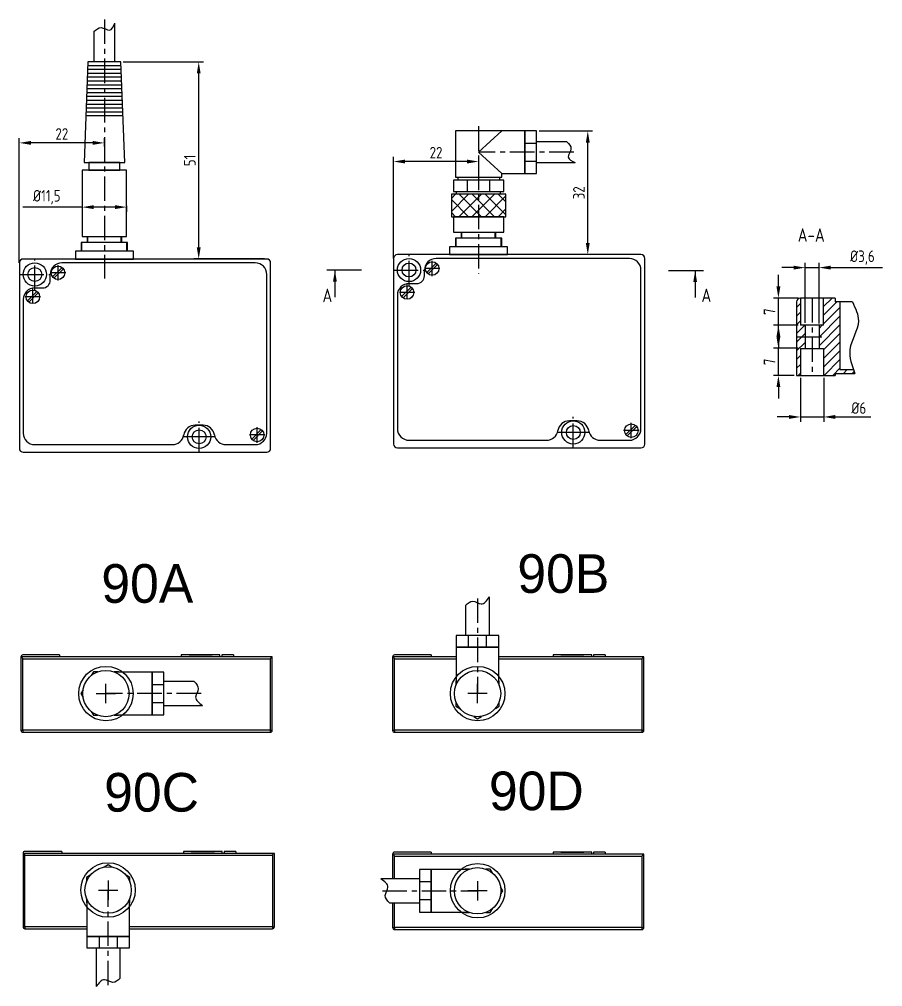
# Model space of a CAD drawing. Header units: millimetres. Extents: x -665 to 1947, y -360 to 733.
# Drawn here: x -665.3 to -442, y -196.9 to 53.4 of the extents above; entities that cross this region are included whole.
import ezdxf

# ---------------------------------------------------------------- set-up
doc = ezdxf.new("R2010")
doc.units = ezdxf.units.MM
doc.linetypes.add('CENTER', pattern=[10.16, 6.35, -1.27, 1.27, -1.27])
doc.layers.add('Пластина', color=7, linetype='Continuous')
doc.styles.add('GOSTw', font='gostw.shx')
doc.dimstyles.new('Vad-style', dxfattribs={"dimtxt": 3, "dimasz": 3, "dimexe": 1.25, "dimexo": 0.625, "dimgap": 0.8, "dimtad": 1, "dimtxsty": 'GOSTw', "dimcen": 2.5, "dimclrd": 1, "dimclre": 1, "dimclrt": 1, "dimazin": 0, "dimtfac": 1, "dimtmove": 0, "dimatfit": 3, "dimfxl": 0, "dimarcsym": 0})

# ---------------------------------------------------------------- blocks, each defined once
blk = doc.blocks.new('*D171')
at = {"color": 1, "lineweight": -2, "transparency": 16777216}
for p, q in [((-468.92, -28.73), (-468.92, -25.73)), ((-463.84, -31.73), (-470.17, -31.73)), ((-468.92, -38.73), (-468.92, -31.73)), ((-464.84, -38.73), (-470.17, -38.73)), ((-468.92, -41.73), (-468.92, -44.73))]:
    blk.add_line(p, q, dxfattribs=at)
at = {"color": 1, "transparency": 16777216}
for points in [[(-469.42, -28.73), (-468.42, -28.73), (-468.92, -31.73)], [(-469.42, -41.73), (-468.42, -41.73), (-468.92, -38.73)]]:
    blk.add_solid(points, dxfattribs=at)
at = {"layer": 'Defpoints', "color": 0, "transparency": 16777216}
for p in [(-468.92, -31.73), (-463.21, -31.73), (-464.21, -38.73)]:
    blk.add_point(p, dxfattribs=at)
at = {"color": 1, "transparency": 16777216, "insert": (-471.22, -35.23), "char_height": 3, "attachment_point": 5, "rotation": 90, "style": 'GOSTw'}
blk.add_mtext('7', dxfattribs=at)
blk = doc.blocks.new('*D172')
at = {"color": 1, "lineweight": -2, "transparency": 16777216}
for p, q in [((-468.92, -15.73), (-468.92, -12.73)), ((-463.84, -18.73), (-470.17, -18.73)), ((-468.92, -25.73), (-468.92, -18.73)), ((-463.84, -25.73), (-470.17, -25.73)), ((-468.92, -28.73), (-468.92, -31.73))]:
    blk.add_line(p, q, dxfattribs=at)
at = {"color": 1, "transparency": 16777216}
for points in [[(-469.42, -15.73), (-468.42, -15.73), (-468.92, -18.73)], [(-469.42, -28.73), (-468.42, -28.73), (-468.92, -25.73)]]:
    blk.add_solid(points, dxfattribs=at)
at = {"layer": 'Defpoints', "color": 0, "transparency": 16777216}
for p in [(-468.92, -18.73), (-463.21, -18.73), (-463.21, -25.73)]:
    blk.add_point(p, dxfattribs=at)
at = {"color": 1, "transparency": 16777216, "insert": (-471.22, -22.23), "char_height": 3, "attachment_point": 5, "rotation": 90, "style": 'GOSTw'}
blk.add_mtext('7', dxfattribs=at)
blk = doc.blocks.new('*D173')
at = {"color": 1, "lineweight": -2, "transparency": 16777216}
for p, q in [((-462.01, -25.11), (-462.01, -9.6)), ((-458.41, -25.31), (-458.41, -9.6)), ((-465.01, -10.85), (-468.01, -10.85)), ((-462.01, -10.85), (-458.41, -10.85)), ((-455.41, -10.85), (-441.96, -10.85))]:
    blk.add_line(p, q, dxfattribs=at)
at = {"color": 1, "transparency": 16777216}
for points in [[(-465.01, -10.35), (-465.01, -11.35), (-462.01, -10.85)], [(-455.41, -10.35), (-455.41, -11.35), (-458.41, -10.85)]]:
    blk.add_solid(points, dxfattribs=at)
at = {"layer": 'Defpoints', "color": 0, "transparency": 16777216}
for p in [(-458.41, -10.85), (-462.01, -25.73), (-458.41, -25.94)]:
    blk.add_point(p, dxfattribs=at)
at = {"color": 1, "transparency": 16777216, "insert": (-447.19, -8.26), "char_height": 3, "attachment_point": 5, "style": 'GOSTw'}
blk.add_mtext('%%C3,6', dxfattribs=at)
blk = doc.blocks.new('*D174')
at = {"color": 1, "lineweight": -2, "transparency": 16777216}
for p, q in [((-463.21, -39.36), (-463.21, -50.73)), ((-457.21, -39.36), (-457.21, -50.73)), ((-466.21, -49.48), (-469.21, -49.48)), ((-463.21, -49.48), (-457.21, -49.48)), ((-454.21, -49.48), (-445.04, -49.48))]:
    blk.add_line(p, q, dxfattribs=at)
at = {"color": 1, "transparency": 16777216}
for points in [[(-466.21, -48.98), (-466.21, -49.98), (-463.21, -49.48)], [(-454.21, -48.98), (-454.21, -49.98), (-457.21, -49.48)]]:
    blk.add_solid(points, dxfattribs=at)
at = {"layer": 'Defpoints', "color": 0, "transparency": 16777216}
for p in [(-463.21, -38.73), (-457.21, -38.73), (-457.21, -49.48)]:
    blk.add_point(p, dxfattribs=at)
at = {"color": 1, "transparency": 16777216, "insert": (-448.13, -47.18), "char_height": 3, "attachment_point": 5, "style": 'GOSTw'}
blk.add_mtext('%%C6', dxfattribs=at)
blk = doc.blocks.new('Винт_М2_V')
at = {"layer": 'Пластина'}
for points in [[(-1.4, 1.05), (1.05, -1.4)], [(1.4, -1.05), (-1.05, 1.4)]]:
    blk.add_lwpolyline(points, dxfattribs=at)
blk.add_circle((0, 0), 1.75, dxfattribs=at)
blk = doc.blocks.new('*D183')
at = {"color": 1, "lineweight": -2, "transparency": 16777216}
for p, q in [((-638.38, 42.38), (-617.61, 42.38)), ((-618.86, -5.62), (-618.86, 39.38)), ((-601.88, -8.62), (-620.11, -8.62))]:
    blk.add_line(p, q, dxfattribs=at)
at = {"color": 1, "transparency": 16777216}
for points in [[(-619.36, 39.38), (-618.36, 39.38), (-618.86, 42.38)], [(-619.36, -5.62), (-618.36, -5.62), (-618.86, -8.62)]]:
    blk.add_solid(points, dxfattribs=at)
at = {"layer": 'Defpoints', "color": 0, "transparency": 16777216}
for p in [(-639.01, 42.38), (-618.86, 42.38), (-601.26, -8.62)]:
    blk.add_point(p, dxfattribs=at)
at = {"color": 1, "transparency": 16777216, "insert": (-621.16, 16.88), "char_height": 3, "attachment_point": 5, "rotation": 90, "style": 'GOSTw'}
blk.add_mtext('51', dxfattribs=at)
blk = doc.blocks.new('*D184')
at = {"color": 1, "lineweight": -2, "transparency": 16777216}
for p, q in [((-649.01, 5.15), (-649.01, 3.55)), ((-637.51, 5.15), (-637.51, 3.55)), ((-649.01, 4.8), (-664.32, 4.8)), ((-640.51, 4.8), (-646.01, 4.8))]:
    blk.add_line(p, q, dxfattribs=at)
at = {"color": 1, "transparency": 16777216}
for points in [[(-646.01, 5.3), (-646.01, 4.3), (-649.01, 4.8)], [(-640.51, 5.3), (-640.51, 4.3), (-637.51, 4.8)]]:
    blk.add_solid(points, dxfattribs=at)
at = {"layer": 'Defpoints', "color": 0, "transparency": 16777216}
for p in [(-649.01, 5.78), (-637.51, 5.78), (-649.01, 4.8)]:
    blk.add_point(p, dxfattribs=at)
at = {"color": 1, "transparency": 16777216, "insert": (-658.16, 7.38), "char_height": 3, "attachment_point": 5, "style": 'GOSTw'}
blk.add_mtext('%%C11,5', dxfattribs=at)
blk = doc.blocks.new('*D185')
at = {"color": 1, "lineweight": -2, "transparency": 16777216}
for p, q in [((-665.26, -9.62), (-665.26, 22.67)), ((-643.26, 20.5), (-643.26, 22.67)), ((-646.26, 21.42), (-662.26, 21.42))]:
    blk.add_line(p, q, dxfattribs=at)
at = {"color": 1, "transparency": 16777216}
for points in [[(-662.26, 21.92), (-662.26, 20.92), (-665.26, 21.42)], [(-646.26, 21.92), (-646.26, 20.92), (-643.26, 21.42)]]:
    blk.add_solid(points, dxfattribs=at)
at = {"layer": 'Defpoints', "color": 0, "transparency": 16777216}
for p in [(-665.26, 21.42), (-643.26, 19.88), (-665.26, -10.25)]:
    blk.add_point(p, dxfattribs=at)
at = {"color": 1, "transparency": 16777216, "insert": (-654.26, 23.72), "char_height": 3, "attachment_point": 5, "style": 'GOSTw'}
blk.add_mtext('22', dxfattribs=at)
blk = doc.blocks.new('*D186')
at = {"color": 1, "lineweight": -2, "transparency": 16777216}
for p, q in [((-530.84, 24.51), (-516.98, 24.51)), ((-518.23, -4.49), (-518.23, 21.51)), ((-505.09, -7.49), (-519.48, -7.49))]:
    blk.add_line(p, q, dxfattribs=at)
at = {"color": 1, "transparency": 16777216}
for points in [[(-518.73, 21.51), (-517.73, 21.51), (-518.23, 24.51)], [(-518.73, -4.49), (-517.73, -4.49), (-518.23, -7.49)]]:
    blk.add_solid(points, dxfattribs=at)
at = {"layer": 'Defpoints', "color": 0, "transparency": 16777216}
for p in [(-531.47, 24.51), (-518.23, 24.51), (-504.47, -7.49)]:
    blk.add_point(p, dxfattribs=at)
at = {"color": 1, "transparency": 16777216, "insert": (-520.53, 8.51), "char_height": 3, "attachment_point": 5, "rotation": 90, "style": 'GOSTw'}
blk.add_mtext('32', dxfattribs=at)
blk = doc.blocks.new('*D187')
at = {"color": 1, "lineweight": -2, "transparency": 16777216}
for p, q in [((-568.47, -8.49), (-568.47, 17.84)), ((-546.47, 18.13), (-546.47, 15.34)), ((-549.47, 16.59), (-565.47, 16.59))]:
    blk.add_line(p, q, dxfattribs=at)
at = {"color": 1, "transparency": 16777216}
for points in [[(-565.47, 17.09), (-565.47, 16.09), (-568.47, 16.59)], [(-549.47, 17.09), (-549.47, 16.09), (-546.47, 16.59)]]:
    blk.add_solid(points, dxfattribs=at)
at = {"layer": 'Defpoints', "color": 0, "transparency": 16777216}
for p in [(-546.47, 18.75), (-568.47, 16.59), (-568.47, -9.12)]:
    blk.add_point(p, dxfattribs=at)
at = {"color": 1, "transparency": 16777216, "insert": (-557.47, 18.89), "char_height": 3, "attachment_point": 5, "style": 'GOSTw'}
blk.add_mtext('22', dxfattribs=at)

msp = doc.modelspace()

# ---------------------------------------------------------------- hatches: boundary and pattern name
h = msp.add_hatch()
h.set_pattern_fill('ANSI37', color=256, scale=0.75, style=0)
h.set_pattern_definition([(45, (2029.2759, -589.144), (-1.683798, 1.683798), []), (135, (2029.2759, -589.144), (-1.683798, -1.683798), [])])
h.paths.add_polyline_path([(-539.418, 8.11), (-546.478, 8.11), (-546.475, 2.31), (-539.418, 2.31)])
h.paths.add_polyline_path([(-546.475, 2.31), (-546.478, 8.11), (-553.518, 8.11), (-553.518, 2.31)])
h = msp.add_hatch()
h.set_pattern_fill('ANSI31', color=2, scale=0.5, style=0)
h.set_pattern_definition([(45, (1775.6554, -684.1536), (-1.122532, 1.122532), [])])
edge = h.paths.add_edge_path()
edge.add_line((-457.214, -25.731), (-458.414, -25.731))
edge.add_line((-458.414, -25.731), (-458.414, -31.731))
edge.add_line((-458.414, -31.731), (-457.214, -31.731))
edge.add_line((-457.214, -31.731), (-457.214, -38.731))
edge.add_line((-457.214, -38.731), (-454.214, -38.731))
edge.add_line((-454.214, -38.731), (-454.214, -38.231))
edge.add_line((-454.214, -38.231), (-449.112, -38.231))
edge.add_spline(control_points=[(-449.112, -38.231), (-449.238, -37.897), (-449.364, -37.564), (-449.486, -37.231)], knot_values=[18.1727119, 18.1727119, 18.1727119, 18.1727119, 19.1903245, 19.1903245, 19.1903245, 19.1903245], degree=3, periodic=0)
edge.add_line((-449.486, -37.231), (-453.014, -37.231))
edge.add_line((-453.014, -37.231), (-453.014, -19.731))
edge.add_line((-453.014, -19.731), (-454.214, -19.731))
edge.add_line((-454.214, -19.731), (-454.214, -18.731))
edge.add_line((-454.214, -18.731), (-457.214, -18.731))
edge.add_line((-457.214, -18.731), (-457.214, -25.731))
h.paths.add_polyline_path([(-462.014, -25.731), (-463.214, -25.731), (-463.214, -18.731, 0.414295), (-464.214, -19.731), (-464.214, -38.731), (-463.214, -38.731), (-463.214, -31.731), (-462.014, -31.731)])

# ---------------------------------------------------------------- linework, layer by layer
at = {"color": 4, "linetype": 'CENTER'}
for p, q in [((-643.256, 53.376), (-643.256, -13.624)), ((-546.487, 25.727), (-546.468, -12.49)), ((-521.837, 19.01), (-546.468, 19.01)), ((-564.467, -15.476), (-564.467, -7.476)), ((-661.255, -16.609), (-661.255, -8.609)), ((-558.467, -13.077), (-558.467, -9.077)), ((-653.255, -12.211), (-657.255, -12.211)), ((-655.255, -14.211), (-655.255, -10.211)), ((-568.467, -11.476), (-560.467, -11.476)), ((-556.467, -11.077), (-560.467, -11.077)), ((-665.255, -12.609), (-657.255, -12.609)), ((-564.967, -18.976), (-564.967, -14.976)), ((-661.755, -20.109), (-661.755, -16.109)), ((-562.967, -17.276), (-566.967, -17.276)), ((-659.755, -18.409), (-663.755, -18.409)), ((-460.214, -18.731), (-460.214, -38.731)), ((-464.014, -28.731), (-456.414, -28.731)), ((-521.972, -57.49), (-521.972, -49.49)), ((-618.76, -58.624), (-618.76, -50.624)), ((-603.756, -56.139), (-603.756, -52.139)), ((-506.968, -55.005), (-506.968, -51.005)), ((-614.76, -54.624), (-622.76, -54.624)), ((-616.76, -54.624), (-622.76, -54.624)), ((-601.756, -54.139), (-605.756, -54.139)), ((-517.972, -53.49), (-525.972, -53.49)), ((-519.972, -53.49), (-525.972, -53.49)), ((-504.968, -53.005), (-508.968, -53.005)), ((-546.733, -96.416), (-546.733, -121.047)), ((-642.859, -123.547), (-642.859, -118.547)), ((-546.718, -123.547), (-546.718, -118.547)), ((-645.359, -121.047), (-640.359, -121.047)), ((-618.229, -121.032), (-642.859, -121.032)), ((-544.218, -121.047), (-549.218, -121.047)), ((-642.311, -169.358), (-642.311, -174.358)), ((-546.718, -169.54), (-546.718, -174.54)), ((-644.811, -171.858), (-639.811, -171.858)), ((-642.296, -196.489), (-642.296, -171.858)), ((-571.348, -172.055), (-546.718, -172.055)), ((-544.218, -172.04), (-549.218, -172.04))]:
    msp.add_line(p, q, dxfattribs=at)
for p, q in [((-645.956, 50.191), (-645.956, 42.376)), ((-640.556, 42.376), (-640.556, 52.376)), ((-647.506, 42.376), (-648.506, 16.376)), ((-638.929, 40.376), (-647.583, 40.376)), ((-638.967, 41.376), (-647.544, 41.376)), ((-639.006, 42.376), (-647.506, 42.376)), ((-638.006, 16.376), (-639.006, 42.376)), ((-638.852, 38.376), (-647.66, 38.376)), ((-638.89, 39.376), (-647.621, 39.376)), ((-638.736, 35.376), (-647.775, 35.376)), ((-638.775, 36.376), (-647.736, 36.376)), ((-638.813, 37.376), (-647.698, 37.376)), ((-638.66, 33.376), (-647.852, 33.376)), ((-638.698, 34.376), (-647.813, 34.376)), ((-638.544, 30.376), (-647.967, 30.376)), ((-638.583, 31.376), (-647.929, 31.376)), ((-638.621, 32.376), (-647.89, 32.376)), ((-638.467, 28.376), (-648.044, 28.376)), ((-638.506, 29.376), (-648.006, 29.376)), ((-540.468, 24.51), (-546.468, 19.01)), ((-534.468, 24.51), (-540.468, 24.51)), ((-534.468, 13.51), (-534.468, 24.51)), ((-534.468, 21.333), (-531.468, 21.333)), ((-523.653, 21.71), (-531.468, 21.71)), ((-546.468, 19.01), (-540.468, 13.51)), ((-648.506, 16.376), (-638.006, 16.376)), ((-534.468, 16.686), (-531.468, 16.686)), ((-531.468, 16.31), (-521.468, 16.31)), ((-540.468, 13.51), (-534.468, 13.51)), ((-551.868, 12.51), (-551.868, 11.81)), ((-549.365, 8.81), (-549.365, 11.81)), ((-543.57, 8.81), (-543.57, 11.81)), ((-541.068, 12.51), (-541.068, 11.81)), ((-552.16, 8.11), (-552.16, 8.81)), ((-540.775, 8.11), (-540.775, 8.81)), ((-550.968, -1.69), (-550.968, -3.19)), ((-541.968, -3.19), (-541.968, -1.69)), ((-637.256, -4.324), (-649.256, -4.324)), ((-649.256, -4.324), (-649.256, -6.624)), ((-647.756, -2.824), (-647.756, -4.324)), ((-638.756, -4.324), (-638.756, -2.824)), ((-637.256, -6.624), (-637.256, -4.324)), ((-540.468, -3.19), (-552.468, -3.19)), ((-552.468, -3.19), (-552.468, -5.49)), ((-540.468, -5.49), (-540.468, -3.19)), ((-504.468, -7.49), (-567.468, -7.49)), ((-551.468, -7.49), (-541.468, -7.49)), ((-665.256, -9.624), (-665.256, -57.624)), ((-601.256, -8.624), (-664.256, -8.624)), ((-604.256, -9.624), (-654.255, -9.624)), ((-648.256, -8.624), (-638.256, -8.624)), ((-600.256, -57.624), (-600.256, -9.624)), ((-568.468, -8.49), (-568.468, -56.49)), ((-507.468, -8.49), (-557.467, -8.49)), ((-503.468, -56.49), (-503.468, -8.49)), ((-576.746, -11.476), (-585.746, -11.476)), ((-560.467, -12.976), (-560.467, -11.49)), ((-504.468, -52.505), (-504.468, -11.49)), ((-497.338, -11.595), (-488.338, -11.595)), ((-657.255, -14.109), (-657.255, -12.624)), ((-601.256, -53.639), (-601.256, -12.624)), ((-564.468, -14.976), (-562.467, -14.976)), ((-661.256, -16.109), (-659.255, -16.109)), ((-664.256, -19.109), (-664.256, -53.639)), ((-567.468, -17.976), (-567.468, -52.505)), ((-464.214, -19.731), (-464.214, -38.731)), ((-454.214, -18.731), (-463.214, -18.731)), ((-463.214, -18.731), (-463.214, -25.731)), ((-457.214, -25.731), (-457.214, -18.731)), ((-454.214, -18.731), (-454.214, -19.731)), ((-449.77, -19.731), (-454.214, -19.731)), ((-453.014, -19.731), (-453.014, -37.231)), ((-457.214, -25.731), (-463.214, -25.731)), ((-462.014, -25.731), (-462.014, -31.731)), ((-458.414, -25.731), (-458.414, -31.731)), ((-463.214, -31.731), (-463.214, -38.731)), ((-463.214, -31.731), (-457.214, -31.731)), ((-457.214, -31.731), (-457.214, -38.731)), ((-453.014, -37.231), (-449.486, -37.231)), ((-464.214, -38.731), (-454.214, -38.731)), ((-454.214, -38.231), (-454.214, -38.731)), ((-454.214, -38.231), (-449.112, -38.231)), ((-617.745, -51.624), (-619.775, -51.624)), ((-520.957, -50.49), (-522.987, -50.49)), ((-615.76, -54.624), (-615.76, -54.639)), ((-518.972, -53.49), (-518.972, -53.505)), ((-661.256, -56.639), (-625.693, -56.639)), ((-611.827, -56.639), (-604.256, -56.639)), ((-567.468, -57.49), (-504.468, -57.49)), ((-564.468, -55.505), (-528.905, -55.505)), ((-515.039, -55.505), (-507.468, -55.505)), ((-664.256, -58.624), (-601.256, -58.624)), ((-543.633, -106.047), (-543.633, -96.047)), ((-549.833, -98.232), (-549.833, -106.047)), ((-549.056, -109.047), (-549.056, -106.047)), ((-544.409, -109.047), (-544.409, -106.047)), ((-541.233, -109.047), (-552.233, -109.047)), ((-552.233, -109.047), (-552.233, -118.649)), ((-541.233, -118.649), (-541.233, -109.047)), ((-630.859, -115.532), (-640.461, -115.532)), ((-630.859, -126.532), (-630.859, -115.532)), ((-630.859, -118.709), (-627.859, -118.709)), ((-620.044, -117.932), (-627.859, -117.932)), ((-630.859, -123.355), (-627.859, -123.355)), ((-627.859, -124.132), (-617.859, -124.132)), ((-640.461, -126.532), (-630.859, -126.532)), ((-549.116, -166.555), (-558.718, -166.555)), ((-558.718, -166.555), (-558.718, -177.555)), ((-561.718, -168.955), (-571.718, -168.955)), ((-558.718, -169.731), (-561.718, -169.731)), ((-647.796, -174.256), (-647.796, -183.858)), ((-636.796, -183.858), (-636.796, -174.256)), ((-569.533, -175.155), (-561.718, -175.155)), ((-558.718, -174.378), (-561.718, -174.378)), ((-558.718, -177.555), (-549.116, -177.555)), ((-647.796, -183.858), (-636.796, -183.858)), ((-644.62, -183.858), (-644.62, -186.858)), ((-639.973, -183.858), (-639.973, -186.858)), ((-645.396, -186.858), (-645.396, -196.858)), ((-639.196, -194.673), (-639.196, -186.858))]:
    msp.add_line(p, q)
at = {"color": 3}
for p, q in [((-550.768, -3.19), (-550.768, -1.69)), ((-542.168, -3.19), (-542.168, -1.69)), ((-649.056, -6.624), (-649.056, -4.324)), ((-647.556, -4.324), (-647.556, -2.824)), ((-638.956, -4.324), (-638.956, -2.824)), ((-637.456, -6.624), (-637.456, -4.324)), ((-552.268, -5.49), (-552.268, -3.19)), ((-540.668, -5.49), (-540.668, -3.19))]:
    msp.add_line(p, q, dxfattribs=at)
at = {"lineweight": 30}
for p, q in [((-664.859, -111.547), (-664.859, -130.547)), ((-664.7, -111.547), (-664.859, -111.547)), ((-613.359, -111.547), (-664.7, -111.547)), ((-654.859, -111.047), (-664.359, -111.047)), ((-664.359, -112.047), (-600.359, -112.047)), ((-664.359, -130.547), (-664.359, -112.047)), ((-654.859, -111.047), (-654.859, -111.547)), ((-618.359, -111.047), (-623.359, -111.047)), ((-623.359, -111.047), (-623.359, -111.547)), ((-621.359, -111.047), (-615.359, -111.047)), ((-613.359, -111.047), (-618.359, -111.047)), ((-613.359, -111.547), (-613.359, -111.047)), ((-600.019, -111.547), (-613.359, -111.547)), ((-612.859, -111.047), (-612.859, -111.547)), ((-609.859, -111.047), (-612.859, -111.047)), ((-609.859, -111.047), (-609.859, -111.547)), ((-600.359, -112.047), (-600.359, -130.547)), ((-599.859, -111.547), (-600.019, -111.547)), ((-599.859, -130.547), (-599.859, -111.547)), ((-568.718, -111.547), (-568.718, -130.547)), ((-568.558, -111.547), (-568.718, -111.547)), ((-552.233, -111.547), (-568.558, -111.547)), ((-558.718, -111.047), (-568.218, -111.047)), ((-568.218, -112.047), (-552.233, -112.047)), ((-568.218, -130.547), (-568.218, -112.047)), ((-558.718, -111.047), (-558.718, -111.547)), ((-517.218, -111.547), (-541.233, -111.547)), ((-541.233, -112.047), (-504.218, -112.047)), ((-522.218, -111.047), (-527.218, -111.047)), ((-527.218, -111.047), (-527.218, -111.547)), ((-525.218, -111.047), (-519.218, -111.047)), ((-517.218, -111.047), (-522.218, -111.047)), ((-517.218, -111.547), (-517.218, -111.047)), ((-503.877, -111.547), (-517.218, -111.547)), ((-516.718, -111.047), (-516.718, -111.547)), ((-513.718, -111.047), (-516.718, -111.047)), ((-513.718, -111.047), (-513.718, -111.547)), ((-504.218, -112.047), (-504.218, -130.547)), ((-503.718, -111.547), (-503.877, -111.547)), ((-503.718, -130.547), (-503.718, -111.547)), ((-664.859, -130.547), (-664.359, -130.547)), ((-600.359, -130.547), (-664.359, -130.547)), ((-664.359, -130.547), (-664.359, -131.047)), ((-664.359, -131.047), (-600.359, -131.047)), ((-600.359, -130.547), (-599.859, -130.547)), ((-600.359, -130.547), (-600.359, -131.047)), ((-568.718, -130.547), (-568.218, -130.547)), ((-504.218, -130.547), (-568.218, -130.547)), ((-568.218, -130.547), (-568.218, -131.047)), ((-568.218, -131.047), (-504.218, -131.047)), ((-504.218, -130.547), (-503.718, -130.547)), ((-504.218, -130.547), (-504.218, -131.047)), ((-664.296, -162.373), (-664.296, -181.373)), ((-664.137, -162.373), (-664.296, -162.373)), ((-612.796, -162.373), (-664.137, -162.373)), ((-654.296, -161.873), (-663.796, -161.873)), ((-654.296, -161.873), (-654.296, -162.373)), ((-617.796, -161.873), (-622.796, -161.873)), ((-622.796, -161.873), (-622.796, -162.373)), ((-620.796, -161.873), (-614.796, -161.873)), ((-612.796, -161.873), (-617.796, -161.873)), ((-612.796, -162.373), (-612.796, -161.873)), ((-599.456, -162.373), (-612.796, -162.373)), ((-612.296, -161.873), (-612.296, -162.373)), ((-609.296, -161.873), (-612.296, -161.873)), ((-609.296, -161.873), (-609.296, -162.373)), ((-599.296, -162.373), (-599.456, -162.373)), ((-599.296, -181.373), (-599.296, -162.373)), ((-568.718, -162.57), (-568.718, -168.955)), ((-568.558, -162.57), (-568.718, -162.57)), ((-517.218, -162.57), (-568.558, -162.57)), ((-558.718, -162.07), (-568.218, -162.07)), ((-558.718, -162.07), (-558.718, -162.57)), ((-522.218, -162.07), (-527.218, -162.07)), ((-527.218, -162.07), (-527.218, -162.57)), ((-525.218, -162.07), (-519.218, -162.07)), ((-517.218, -162.07), (-522.218, -162.07)), ((-517.218, -162.57), (-517.218, -162.07)), ((-503.877, -162.57), (-517.218, -162.57)), ((-516.718, -162.07), (-516.718, -162.57)), ((-513.718, -162.07), (-516.718, -162.07)), ((-513.718, -162.07), (-513.718, -162.57)), ((-503.718, -162.57), (-503.877, -162.57)), ((-503.718, -181.57), (-503.718, -162.57)), ((-663.796, -162.873), (-599.796, -162.873)), ((-663.796, -181.373), (-663.796, -162.873)), ((-599.796, -162.873), (-599.796, -181.373)), ((-568.218, -163.07), (-504.218, -163.07)), ((-568.218, -168.955), (-568.218, -163.07)), ((-504.218, -163.07), (-504.218, -181.57)), ((-568.718, -175.155), (-568.718, -181.57)), ((-568.218, -181.57), (-568.218, -175.155)), ((-664.296, -181.373), (-663.796, -181.373)), ((-647.796, -181.373), (-663.796, -181.373)), ((-663.796, -181.373), (-663.796, -181.873)), ((-663.796, -181.873), (-647.796, -181.873)), ((-599.796, -181.373), (-636.796, -181.373)), ((-636.796, -181.873), (-599.796, -181.873)), ((-599.796, -181.373), (-599.296, -181.373)), ((-599.796, -181.373), (-599.796, -181.873)), ((-568.718, -181.57), (-568.218, -181.57)), ((-504.218, -181.57), (-568.218, -181.57)), ((-568.218, -181.57), (-568.218, -182.07)), ((-568.218, -182.07), (-504.218, -182.07)), ((-504.218, -181.57), (-503.718, -181.57)), ((-504.218, -181.57), (-504.218, -182.07))]:
    msp.add_line(p, q, dxfattribs=at)
for points in [[(-540.468, 24.51), (-552.468, 24.51), (-552.468, 12.51), (-540.468, 12.51), (-540.468, 13.51)], [(-644.961, -115.412), (-646.104, -115.412), (-646.675, -116.402)], [(-639.546, -115.532), (-639.615, -115.412), (-640.757, -115.412)], [(-648.777, -120.043), (-649.348, -121.032), (-648.777, -122.022)], [(-552.233, -117.733), (-552.352, -117.802), (-552.352, -118.945)], [(-541.113, -118.945), (-541.113, -117.802), (-541.233, -117.733)], [(-552.352, -123.149), (-552.352, -124.292), (-551.363, -124.863)], [(-542.102, -124.863), (-541.113, -124.292), (-541.113, -123.149)], [(-646.675, -125.662), (-646.104, -126.652), (-644.961, -126.652)], [(-640.757, -126.652), (-639.615, -126.652), (-639.546, -126.532)], [(-547.722, -126.965), (-546.733, -127.536), (-545.743, -126.965)], [(-641.307, -165.94), (-642.296, -165.369), (-643.286, -165.94)], [(-548.82, -166.435), (-549.962, -166.435), (-550.031, -166.555)], [(-542.902, -167.424), (-543.473, -166.435), (-544.616, -166.435)], [(-646.927, -168.042), (-647.916, -168.614), (-647.916, -169.756)], [(-636.677, -169.756), (-636.677, -168.614), (-637.666, -168.042)], [(-540.8, -173.044), (-540.228, -172.055), (-540.8, -171.065)], [(-647.916, -173.96), (-647.916, -175.103), (-647.796, -175.172)], [(-636.796, -175.172), (-636.677, -175.103), (-636.677, -173.96)], [(-550.031, -177.555), (-549.962, -177.674), (-548.82, -177.674)], [(-544.616, -177.674), (-543.473, -177.674), (-542.902, -176.685)]]:
    msp.add_lwpolyline(points)
for points in [[(-534.468, 13.51), (-531.468, 13.51), (-531.468, 24.51), (-534.468, 24.51)], [(-647.256, 14.376), (-639.256, 14.376), (-639.256, 16.376), (-647.256, 16.376)], [(-649.006, -2.824), (-637.506, -2.824), (-637.506, 14.376), (-649.006, 14.376)], [(-552.968, 8.81), (-539.968, 8.81), (-539.968, 11.81), (-552.968, 11.81)], [(-553.518, 2.31), (-539.418, 2.31), (-539.418, 8.11), (-553.518, 8.11)], [(-552.968, -1.69), (-539.968, -1.69), (-539.968, 2.31), (-552.968, 2.31)], [(-650.756, -6.624), (-650.756, -8.624), (-635.756, -8.624), (-635.756, -6.624)], [(-553.968, -5.49), (-553.968, -7.49), (-538.968, -7.49), (-538.968, -5.49)], [(-541.233, -109.047), (-541.233, -106.047), (-552.233, -106.047), (-552.233, -109.047)], [(-630.859, -126.532), (-627.859, -126.532), (-627.859, -115.532), (-630.859, -115.532)], [(-558.718, -166.555), (-561.718, -166.555), (-561.718, -177.555), (-558.718, -177.555)], [(-647.796, -183.858), (-647.796, -186.858), (-636.796, -186.858), (-636.796, -183.858)]]:
    msp.add_lwpolyline(points, close=True)
for centre, radius in [((-661.255, -12.609), 3), ((-564.467, -11.476), 3), ((-564.467, -11.476), 1.8), ((-661.255, -12.609), 1.8), ((-618.76, -54.624), 3), ((-521.972, -53.49), 3), ((-521.972, -53.49), 1.8), ((-618.76, -54.624), 1.8), ((-642.859, -121.047), 7.05), ((-642.859, -121.032), 6), ((-546.718, -121.047), 7.05), ((-546.733, -121.047), 6), ((-642.311, -171.858), 7.05), ((-546.718, -172.04), 7.05), ((-642.296, -171.858), 6), ((-546.718, -172.055), 6)]:
    msp.add_circle(centre, radius)
for centre, radius, start, end in [((-567.468, -8.49), 1, 90, 180), ((-504.468, -8.49), 1, 0, 90), ((-664.256, -9.624), 1, 90, 180), ((-654.255, -12.624), 3, 90, 180), ((-604.256, -12.624), 3, 0, 90), ((-601.256, -9.624), 1, 0, 90), ((-557.467, -11.49), 3, 90, 180), ((-507.468, -11.49), 3, 0, 90), ((-659.255, -14.109), 2, 270, 0), ((-564.468, -17.976), 3, 90, 180), ((-562.467, -12.976), 2, 270, 0), ((-661.256, -19.109), 3, 90, 180), ((-463.214, -19.731), 1, 90, 180), ((-619.775, -54.624), 3, 90, 170.55187), ((-617.745, -54.624), 3, 9.44813, 90), ((-564.468, -52.505), 3, 180, 270), ((-522.987, -53.49), 3, 90, 170.55187), ((-520.957, -53.49), 3, 9.44813, 90), ((-507.468, -52.505), 3, 270, 0), ((-661.256, -53.639), 3, 180, 270), ((-625.693, -53.639), 3, 270, 350.55187), ((-611.827, -53.639), 3, 189.44813, 270), ((-604.256, -53.639), 3, 270, 0), ((-528.905, -52.505), 3, 270, 350.55187), ((-515.039, -52.505), 3, 189.44813, 270), ((-567.468, -56.49), 1, 180, 270), ((-504.468, -56.49), 1, 270, 0), ((-664.256, -57.624), 1, 180, 270), ((-601.256, -57.624), 1, 270, 0)]:
    msp.add_arc(centre, radius, start, end)
for centre, start, end in [((-664.359, -111.547), 90, 180), ((-568.218, -111.547), 90, 180), ((-664.359, -130.547), 180, 270), ((-600.359, -130.547), 270, 0), ((-568.218, -130.547), 180, 270), ((-504.218, -130.547), 270, 0), ((-663.796, -162.373), 90, 180), ((-568.218, -162.57), 90, 180), ((-663.796, -181.373), 180, 270), ((-599.796, -181.373), 270, 0), ((-568.218, -181.57), 180, 270), ((-504.218, -181.57), 270, 0)]:
    msp.add_arc(centre, 0.5, start, end, dxfattribs=at)
at = {"color": 3}
for points in [[(-645.956, 50.191), (-644.114, 51.27), (-641.956, 50.583), (-640.556, 52.376)], [(-523.653, 21.71), (-522.574, 19.868), (-523.26, 17.71), (-521.468, 16.31)], [(-449.77, -19.731), (-448.235, -24.651), (-450.427, -32.028), (-449.112, -38.231)], [(-549.833, -98.232), (-547.991, -97.153), (-545.833, -97.84), (-543.633, -96.047)], [(-620.044, -117.932), (-618.966, -119.774), (-619.652, -121.932), (-617.859, -124.132)], [(-569.533, -175.155), (-570.611, -173.313), (-569.925, -171.155), (-571.718, -168.955)], [(-639.196, -194.673), (-641.038, -195.752), (-643.196, -195.065), (-645.396, -196.858)]]:
    msp.add_spline(points, degree=3, dxfattribs=at)
at = {"lineweight": 30}
for points, knots in [([(-664.7, -111.547), (-664.628, -111.656), (-664.522, -111.819), (-664.4, -111.989), (-664.36, -112.045), (-664.359, -112.047)], [0, 0, 0, 0, 0.6672984, 0.9898517, 1, 1, 1, 1]), ([(-600.359, -112.047), (-600.358, -112.045), (-600.318, -111.989), (-600.197, -111.819), (-600.09, -111.656), (-600.019, -111.547)], [0, 0, 0, 0, 0.0101483, 0.3327016, 1, 1, 1, 1]), ([(-568.558, -111.547), (-568.486, -111.656), (-568.38, -111.819), (-568.259, -111.989), (-568.219, -112.045), (-568.218, -112.047)], [0, 0, 0, 0, 0.6672984, 0.9898517, 1, 1, 1, 1]), ([(-504.218, -112.047), (-504.216, -112.045), (-504.177, -111.989), (-504.055, -111.819), (-503.949, -111.656), (-503.877, -111.547)], [0, 0, 0, 0, 0.0101483, 0.3327016, 1, 1, 1, 1]), ([(-664.137, -162.373), (-664.065, -162.482), (-663.959, -162.645), (-663.838, -162.815), (-663.798, -162.871), (-663.796, -162.873)], [0, 0, 0, 0, 0.6672984, 0.9898517, 1, 1, 1, 1]), ([(-599.796, -162.873), (-599.795, -162.871), (-599.755, -162.815), (-599.634, -162.645), (-599.528, -162.482), (-599.456, -162.373)], [0, 0, 0, 0, 0.0101483, 0.3327016, 1, 1, 1, 1]), ([(-568.558, -162.57), (-568.486, -162.679), (-568.38, -162.841), (-568.259, -163.012), (-568.219, -163.068), (-568.218, -163.07)], [0, 0, 0, 0, 0.6672984, 0.9898517, 1, 1, 1, 1]), ([(-504.218, -163.07), (-504.216, -163.068), (-504.177, -163.012), (-504.055, -162.841), (-503.949, -162.679), (-503.877, -162.57)], [0, 0, 0, 0, 0.0101483, 0.3327016, 1, 1, 1, 1])]:
    msp.add_open_spline(points, degree=3, knots=knots, dxfattribs=at)

# ---------------------------------------------------------------- block references
at = {"rotation": 270}
for p in [(-558.467, -11.077), (-655.255, -12.211), (-661.755, -18.409), (-564.967, -17.276), (-603.756, -54.139), (-506.968, -53.005)]:
    msp.add_blockref('Винт_М2_V', p, dxfattribs=at)

# ---------------------------------------------------------------- texts
at = {"color": 1, "style": 'GOSTw'}
for s, p in [('A-A', (-463.925, -4.178)), ('A', (-586.844, -19.798)), ('A', (-488.822, -19.763))]:
    msp.add_text(s, height=3.5, dxfattribs=at).set_placement(p)
at = {"char_height": 10, "width": 41.86565, "attachment_point": 1}
for s, insert in [('90B', (-536.453, -84.993)), ('90A', (-644.055, -87.563)), ('90C', (-643.322, -141.581)), ('90D', (-543.8, -141.214))]:
    msp.add_mtext(s, dxfattribs=dict(at, insert=insert))

# ---------------------------------------------------------------- dimensions: what is measured, and where the dimension line sits
for base, p1, p2, picture, middle in [((-618.859, 42.376), (-601.256, -8.624), (-639.006, 42.376), '*D183', (-621.159, 16.876)), ((-518.231, 24.51), (-504.468, -7.49), (-531.468, 24.51), '*D186', (-520.531, 8.51)), ((-468.921, -18.731), (-463.214, -25.731), (-463.214, -18.731), '*D172', (-471.221, -22.231)), ((-468.921, -31.731), (-464.214, -38.731), (-463.214, -31.731), '*D171', (-471.221, -35.231))]:
    dim = msp.add_linear_dim(base=base, p1=p1, p2=p2, angle=90, dimstyle='Vad-style')
    dim.commit()
    dim.dimension.update_dxf_attribs({"geometry": picture, "text_midpoint": middle})
for base, p1, p2, picture, middle in [((-665.256, 21.417), (-643.256, 19.876), (-665.256, -10.249), '*D185', (-654.256, 23.717)), ((-568.468, 16.586), (-546.468, 18.754), (-568.468, -9.115), '*D187', (-557.468, 18.886))]:
    dim = msp.add_linear_dim(base=base, p1=p1, p2=p2, dimstyle='Vad-style')
    dim.commit()
    dim.dimension.update_dxf_attribs({"geometry": picture, "text_midpoint": middle})
dim = msp.add_linear_dim(base=(-649.006, 4.795), p1=(-637.506, 5.776), p2=(-649.006, 5.776), text='%%C<>', dimstyle='Vad-style')
dim.commit()
dim.dimension.update_dxf_attribs({"geometry": '*D184', "text_midpoint": (-658.163, 4.795), "dimtype": 160})
for base, p1, p2, picture, middle in [((-458.414, -10.848), (-462.014, -25.731), (-458.414, -25.938), '*D173', (-447.185, -8.262)), ((-457.214, -49.483), (-463.214, -38.731), (-457.214, -38.731), '*D174', (-448.128, -47.183))]:
    dim = msp.add_linear_dim(base=base, p1=p1, p2=p2, text='%%C<>', dimstyle='Vad-style')
    dim.commit()
    dim.dimension.update_dxf_attribs({"geometry": picture, "text_midpoint": middle})

# ---------------------------------------------------------------- leaders
for points in [[(-583.632, -11.476), (-583.632, -18.476)], [(-490.452, -11.595), (-490.452, -18.595)]]:
    msp.add_leader(points, dimstyle='Vad-style', override={"dimgap": 0.625, "dimtad": 0})

doc.saveas('drawing.dxf')
